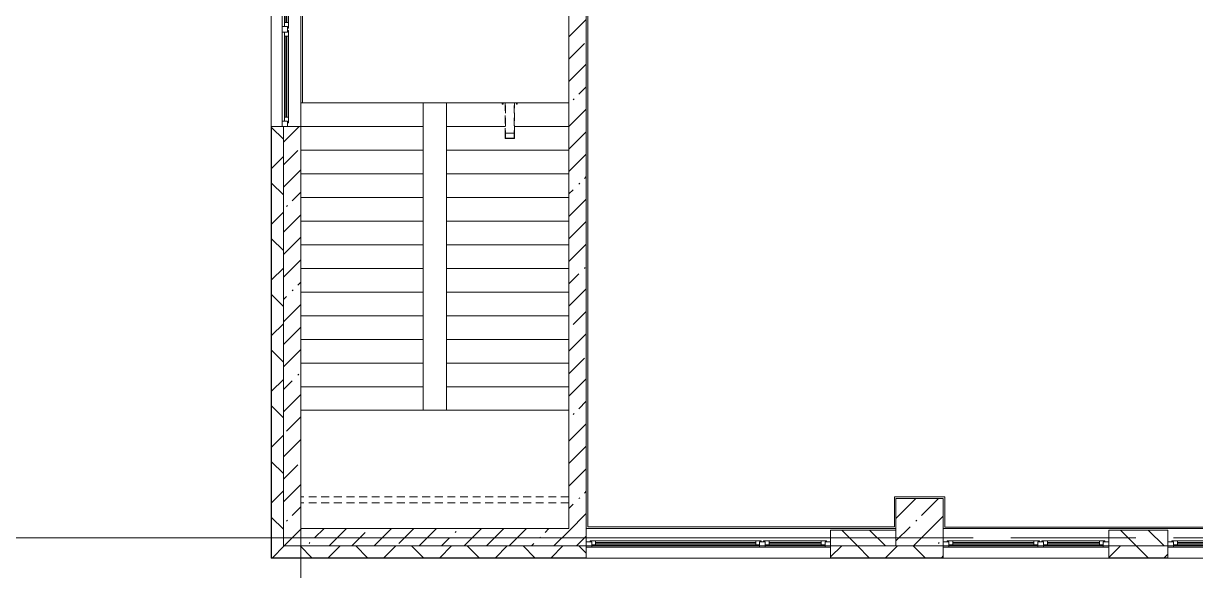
# Model space of a CAD drawing. Header units: millimetres. Extents: x 35378 to 237579, y -8553 to 29000.
# Drawn here: x 104986 to 119855, y -414 to 6530 of the extents above; entities that cross this region are included whole.
import ezdxf

# ---------------------------------------------------------------- set-up
doc = ezdxf.new("R2010")
doc.units = ezdxf.units.MM
doc.linetypes.add('200_ШТРИХ__ш1_п0_6_', pattern=[160, 100, -60])
doc.linetypes.add('Осевая', pattern=[3175, 635, -476.25, 1587.5, -476.25])
for name, color, linetype, lineweight in [('A-DETL-MBND', 7, '200_ШТРИХ__ш1_п0_6_', 9), ('A-GLAZ-2', 7, 'Continuous', 5), ('A-WALL', 7, 'Continuous', 9), ('A-WALL-4', 7, 'Continuous', 5), ('I-WALL-3', 7, 'Continuous', 5), ('S-COLS-1', 7, 'Continuous', 5), ('S-STRS', 7, 'Continuous', 5), ('Оси', 7, 'Continuous', 9), ('Оси-2', 7, 'Осевая', 9)]:
    doc.layers.add(name, color=color, linetype=linetype, lineweight=lineweight)
doc.layers.add('A-FLOR-2', color=7, linetype='Continuous', lineweight=5, true_color=0xaaaaaa)
pattern_1 = [(45, (108394.95, 0), (-353.5534, 353.5534), []), (135, (108394.95, 0), (-353.5534, -353.5534), [])]
pattern_2 = [(45, (108394.95, 0), (-285.123, 285.123), []), (45, (108680.07, 0), (-285.123, 285.123), [504.031, -100.806, 16.764, -84.042])]

# ---------------------------------------------------------------- blocks, each defined once
blk = doc.blocks.new('120_Окно_СКБ_2Ст - 120_Окно_СКБ_2Ст 3100х2500 _мал_ створка слева-2_-22446420-3_5_2_птичка')
at = {"layer": 'A-GLAZ-2'}
for p, q in [((-1550, -127), (-1550, -57)), ((-1550, -57), (-1480, -57)), ((1550, -57), (-1550, -57)), ((-1480, -127), (-1550, -127)), ((-1550, -127), (-1500, -127)), ((-1480, -127), (-1500, -127)), ((-1500, -127), (-1500, -137)), ((-1500, -137), (-700, -137)), ((-700, -137), (-1500, -137)), ((-1480, -57), (-1480, -127)), ((-720, -87), (-1480, -87)), ((-1480, -87), (-1480, -127)), ((-1430, -137), (-1430, -87)), ((-1430, -107), (-770, -107)), ((-770, -117), (-1430, -117)), ((-770, -137), (-770, -87)), ((-720, -127), (-720, -57)), ((-720, -57), (-650, -57)), ((-720, -127), (-720, -87)), ((-650, -127), (-720, -127)), ((-700, -127), (-720, -127)), ((-700, -127), (-670, -127)), ((-700, -137), (-700, -127)), ((-650, -127), (-670, -127)), ((-670, -127), (-670, -137)), ((-670, -137), (1500, -137)), ((1500, -137), (-670, -137)), ((-650, -57), (-650, -127)), ((1480, -87), (-650, -87)), ((-650, -87), (-650, -127)), ((-600, -137), (-600, -87)), ((-600, -107), (1430, -107)), ((1430, -117), (-600, -117)), ((1430, -137), (1430, -87)), ((1480, -127), (1480, -57)), ((1480, -57), (1550, -57)), ((1480, -127), (1480, -87)), ((1550, -127), (1480, -127)), ((1500, -127), (1480, -127)), ((1500, -127), (1550, -127)), ((1500, -137), (1500, -127)), ((1550, -57), (1550, -127))]:
    blk.add_line(p, q, dxfattribs=at)
blk = doc.blocks.new('120_Окно_СКБ_2Ст - 120_Окно_СКБ_2Ст 2100х2500 _мал створка СЛЕВА_-22446485-3_5_2_птичка')
at = {"layer": 'A-GLAZ-2'}
for p, q in [((-1050, -127), (-1050, -57)), ((-1050, -57), (-980, -57)), ((1050, -57), (-1050, -57)), ((-980, -127), (-1050, -127)), ((-1050, -127), (-1000, -127)), ((-980, -127), (-1000, -127)), ((-1000, -127), (-1000, -137)), ((-1000, -137), (-200, -137)), ((-200, -137), (-1000, -137)), ((-980, -57), (-980, -127)), ((-220, -87), (-980, -87)), ((-980, -87), (-980, -127)), ((-930, -137), (-930, -87)), ((-930, -107), (-270, -107)), ((-270, -117), (-930, -117)), ((-270, -137), (-270, -87)), ((-220, -127), (-220, -57)), ((-220, -57), (-150, -57)), ((-220, -127), (-220, -87)), ((-150, -127), (-220, -127)), ((-200, -127), (-220, -127)), ((-200, -127), (-170, -127)), ((-200, -137), (-200, -127)), ((-150, -127), (-170, -127)), ((-170, -127), (-170, -137)), ((-170, -137), (1000, -137)), ((1000, -137), (-170, -137)), ((-150, -57), (-150, -127)), ((980, -87), (-150, -87)), ((-150, -87), (-150, -127)), ((-100, -137), (-100, -87)), ((-100, -107), (930, -107)), ((930, -117), (-100, -117)), ((930, -137), (930, -87)), ((980, -127), (980, -57)), ((980, -57), (1050, -57)), ((980, -127), (980, -87)), ((1050, -127), (980, -127)), ((1000, -127), (980, -127)), ((1000, -127), (1050, -127)), ((1000, -137), (1000, -127)), ((1050, -57), (1050, -127))]:
    blk.add_line(p, q, dxfattribs=at)
blk = doc.blocks.new('120_Окно_СКБ_1Ст - 120_Окно_СКБ_1Ст 900х2500_h_-22445987-3_5_2_птичка')
at = {"layer": 'A-GLAZ-2'}
for p, q in [((-450, -127), (-450, -57)), ((-450, -57), (-380, -57)), ((450, -57), (-450, -57)), ((-380, -127), (-450, -127)), ((-450, -127), (-400, -127)), ((-380, -127), (-400, -127)), ((-400, -127), (-400, -137)), ((-400, -137), (400, -137)), ((400, -137), (-400, -137)), ((-380, -57), (-380, -127)), ((380, -87), (-380, -87)), ((-380, -87), (-380, -127)), ((-330, -137), (-330, -87)), ((-330, -107), (330, -107)), ((330, -117), (-330, -117)), ((330, -137), (330, -87)), ((380, -127), (380, -57)), ((380, -57), (450, -57)), ((380, -127), (380, -87)), ((450, -127), (380, -127)), ((400, -127), (380, -127)), ((400, -127), (450, -127)), ((400, -137), (400, -127)), ((450, -57), (450, -127))]:
    blk.add_line(p, q, dxfattribs=at)
blk = doc.blocks.new('120_Окно_СКБ_2Ст - 120_Окно_СКБ_2Ст 2100х2400 _мал створка справа_-22446225-3_5_2_птичка')
at = {"layer": 'A-GLAZ-2'}
for p, q in [((-1050, -127), (-1050, -57)), ((-1050, -57), (-980, -57)), ((1050, -57), (-1050, -57)), ((-980, -127), (-1050, -127)), ((-1050, -127), (-1000, -127)), ((-980, -127), (-1000, -127)), ((-1000, -127), (-1000, -137)), ((-1000, -137), (170, -137)), ((170, -137), (-1000, -137)), ((-980, -57), (-980, -127)), ((150, -87), (-980, -87)), ((-980, -87), (-980, -127)), ((-930, -137), (-930, -87)), ((-930, -107), (100, -107)), ((100, -117), (-930, -117)), ((100, -137), (100, -87)), ((150, -127), (150, -57)), ((150, -57), (220, -57)), ((150, -127), (150, -87)), ((220, -127), (150, -127)), ((170, -127), (150, -127)), ((170, -127), (200, -127)), ((170, -137), (170, -127)), ((220, -127), (200, -127)), ((200, -127), (200, -137)), ((200, -137), (1000, -137)), ((1000, -137), (200, -137)), ((220, -57), (220, -127)), ((980, -87), (220, -87)), ((220, -87), (220, -127)), ((270, -137), (270, -87)), ((270, -107), (930, -107)), ((930, -117), (270, -117)), ((930, -137), (930, -87)), ((980, -127), (980, -57)), ((980, -57), (1050, -57)), ((980, -127), (980, -87)), ((1050, -127), (980, -127)), ((1000, -127), (980, -127)), ((1000, -127), (1050, -127)), ((1000, -137), (1000, -127)), ((1050, -57), (1050, -127))]:
    blk.add_line(p, q, dxfattribs=at)
blk = doc.blocks.new('Анкер клиновой - Анкер клиновой МКТ В 10-10-16_85-22193208-3_5_2_птичка')
at = {"layer": 'A-DETL-MBND'}
for p, q in [((122191, 13788), (122191, 13784)), ((122207, 13788), (122191, 13788)), ((122191, 13788), (122207, 13788)), ((122194, 13798), (122194, 13784)), ((122204, 13798), (122194, 13798)), ((122194, 13798), (122204, 13798)), ((122204, 13784), (122204, 13798)), ((122207, 13784), (122207, 13788))]:
    blk.add_line(p, q, dxfattribs=at)
blk = doc.blocks.new('ОМ_Труба_ГОСТ 8639-82 - ОМ_Труба_ГОСТ 8639-82-V153-3_5_2_птичка')
at = {"layer": 'A-DETL-MBND'}
for p, q in [((2701, 5520), (2701, 5133)), ((2707, 5070), (2707, 5520)), ((2815, 5070), (2815, 5520)), ((2821, 5133), (2821, 5520)), ((2701, 5075), (2701, 5133)), ((2707, 5133), (2707, 5075)), ((2710, 5138), (2812, 5138)), ((2812, 5135), (2710, 5135)), ((2710, 5073), (2812, 5073)), ((2812, 5070), (2710, 5070)), ((2815, 5075), (2815, 5133)), ((2821, 5133), (2821, 5075))]:
    blk.add_line(p, q, dxfattribs=at)
at = {"layer": 'A-DETL-MBND', "flags": 128}
for points in [[(2701, 5133), (2701, 5134), (2702, 5135), (2703, 5136), (2704, 5137), (2706, 5137), (2708, 5138), (2710, 5138)], [(2710, 5070), (2708, 5070), (2706, 5070), (2704, 5071), (2703, 5072), (2702, 5073), (2701, 5074), (2701, 5075)], [(2710, 5135), (2709, 5135), (2708, 5134), (2708, 5134), (2707, 5134), (2707, 5134), (2707, 5133), (2707, 5133)], [(2707, 5075), (2707, 5074), (2707, 5074), (2707, 5074), (2708, 5073), (2708, 5073), (2709, 5073), (2710, 5073)], [(2812, 5138), (2814, 5138), (2816, 5137), (2817, 5137), (2819, 5136), (2820, 5135), (2820, 5134), (2821, 5133)], [(2815, 5133), (2815, 5133), (2814, 5134), (2814, 5134), (2814, 5134), (2813, 5134), (2812, 5135), (2812, 5135)], [(2821, 5075), (2820, 5074), (2820, 5073), (2819, 5072), (2817, 5071), (2816, 5070), (2814, 5070), (2812, 5070)], [(2812, 5073), (2812, 5073), (2813, 5073), (2814, 5073), (2814, 5074), (2814, 5074), (2815, 5074), (2815, 5075)]]:
    blk.add_lwpolyline(points, dxfattribs=at)
blk = doc.blocks.new('Зашивка приборов отопления37 - Зашивка приборов отопления-33325027-3_5_2_птичка')
at = {"layer": 'A-DETL-MBND'}
for p, q in [((121055, 18487), (124455, 18487)), ((121055, 18412), (124455, 18412))]:
    blk.add_line(p, q, dxfattribs=at)

msp = doc.modelspace()

# ---------------------------------------------------------------- hatches: boundary and pattern name
at = {"layer": 'A-WALL-4'}
h = msp.add_hatch(dxfattribs=at)
h.set_pattern_fill('FP_98', color=256, style=0, pattern_type=2)
h.set_pattern_definition(pattern_1)
h.paths.add_polyline_path([(108134.9, -100), (108284.9, -100), (108284.9, 5220), (108134.9, 5220), (108134.9, 1966.6)])
h.paths.add_polyline_path([(108134.9, 7320), (108284.9, 7320), (108284.9, 8520), (108134.9, 8520), (108134.9, 7751.3)])
h.paths.add_polyline_path([(108284.9, 10820), (108284.9, 12220), (108134.9, 12220), (108134.9, 10820)])
h.paths.add_polyline_path([(108284.9, 13120), (108284.9, 15073), (108134.9, 15073), (108134.9, 13120)])
h = msp.add_hatch(dxfattribs=at)
h.set_pattern_fill('FP_96', color=256, style=0, pattern_type=2)
h.set_pattern_definition([(135, (108394.95, 0), (-176.7767, -176.7767), [])])
h.paths.add_polyline_path([(140092.8, -100), (140504.9, -100), (140504.9, 100), (139277.8, 100), (139277.8, -100)])
h.paths.add_polyline_path([(146384.9, -100), (146384.9, 100), (145817.9, 100), (145817.9, -100)])
h.paths.add_polyline_path([(138377.8, -100), (138377.8, 100), (138204.7, 100), (138204.7, -100), (138228.4, -100)])
h.paths.add_polyline_path([(144753.7, -100), (144917.9, -100), (144917.9, 100), (144364.9, 100), (144364.9, -100)])
h.paths.add_polyline_path([(142004.9, -100), (142264.9, -100), (142264.9, 100), (142004.9, 100), (142004.9, 39.5)])
h.paths.add_polyline_path([(127754.9, -100), (129104.9, -100), (129104.9, 100), (127754.9, 100)])
h.paths.add_polyline_path([(133204.9, -100), (133954.9, -100), (133954.9, 100), (133204.9, 100)])
h.paths.add_polyline_path([(134804.7, -100), (134804.7, 100), (134554.9, 100), (134554.9, -100)])
h.paths.add_polyline_path([(125654.9, -100), (125654.9, 100), (124904.9, 100), (124904.9, -100), (125177.8, -100)])
h.paths.add_polyline_path([(130304.9, -100), (130304.9, 100), (130004.9, 100), (130004.9, -100)])
h.paths.add_polyline_path([(131104.9, -100), (131104.9, 100), (130904.9, 100), (130904.9, -100)])
h.paths.add_polyline_path([(119504.9, -100), (119504.9, 100), (118754.7, 100), (118754.7, -100)])
h.paths.add_polyline_path([(124004.9, -100), (124004.9, 100), (123254.9, 100), (123254.9, -100)])
h.paths.add_polyline_path([(120404.9, -100), (120554.9, -100), (120554.9, 100), (120404.9, 100)])
h.paths.add_polyline_path([(116054.9, -100), (116054.9, 100), (115224.9, 100), (115224.9, -100), (115856, -100)])
h = msp.add_hatch(dxfattribs=at)
h.set_pattern_fill('FP_98', color=256, style=0, pattern_type=2)
h.set_pattern_definition(pattern_1)
h.paths.add_polyline_path([(134804.7, -250), (134804.7, -100), (133204.9, -100), (133204.9, -250), (134554.9, -250)])
h.paths.add_polyline_path([(146705.1, -250), (146705.1, -100), (145817.9, -100), (145817.9, -250), (146618.1, -250)])
h.paths.add_polyline_path([(137604.7, -250), (138377.8, -250), (138377.8, -100), (137604.7, -100)])
h.paths.add_polyline_path([(144917.9, -250), (144917.9, -100), (144364.9, -100), (144364.9, -250), (144753.7, -250)])
h.paths.add_polyline_path([(139277.8, -250), (140504.9, -250), (140504.9, -100), (139277.8, -100)])
h.paths.add_polyline_path([(142004.9, -250), (142264.9, -250), (142264.9, -100), (141404.9, -100), (141404.9, -250), (141957.1, -250)])
h.paths.add_polyline_path([(127974.4, -250), (129104.9, -250), (129104.9, -100), (127754.9, -100), (127754.9, -250)])
h.paths.add_polyline_path([(121154.9, -250), (121154.9, -100), (120404.9, -100), (120404.9, -250), (120516.9, -250)])
h.paths.add_polyline_path([(123254.9, -250), (124004.9, -250), (124004.9, -100), (123254.9, -100)])
h.paths.add_polyline_path([(130904.9, -250), (131104.9, -250), (131104.9, -100), (130004.9, -100), (130004.9, -250), (130770.9, -250)])
h.paths.add_polyline_path([(124904.9, -250), (125654.9, -250), (125654.9, -100), (124904.9, -100)])
h.paths.add_polyline_path([(119504.9, -250), (119504.9, -100), (118754.7, -100), (118754.7, -250)])
h.paths.add_polyline_path([(115224.9, -250), (116654.7, -250), (116654.7, -100), (115224.9, -100)])
h.paths.add_polyline_path([(112124.9, -250), (112124.9, -100), (108134.9, -100), (108134.9, -250), (111195.1, -250)])
at = {"layer": 'I-WALL-3'}
h = msp.add_hatch(dxfattribs=at)
h.set_pattern_fill('FP_94', color=256, style=0, pattern_type=2)
h.set_pattern_definition(pattern_2)
h.paths.add_polyline_path([(108284.9, -100), (108504.9, -100), (108504.9, 5220), (108284.9, 5220), (108284.9, 1966.6)])
h.paths.add_polyline_path([(108504.9, 7320), (108504.9, 7900), (108284.9, 7900), (108284.9, 7320)])
h = msp.add_hatch(dxfattribs=at)
h.set_pattern_fill('FP_94', color=256, style=0, pattern_type=2)
h.set_pattern_definition(pattern_2)
h.paths.add_polyline_path([(112124.9, -100), (112124.9, 7900), (111904.9, 7900), (111904.9, -100)])
h = msp.add_hatch(dxfattribs=at)
h.set_pattern_fill('FP_94', color=256, style=0, pattern_type=2)
h.set_pattern_definition(pattern_2)
h.paths.add_polyline_path([(111904.9, -100), (111904.9, 120), (108504.9, 120), (108504.9, -100), (111195.1, -100)])
at = {"layer": 'S-COLS-1'}
h = msp.add_hatch(dxfattribs=at)
h.set_pattern_fill('FP_94', color=256, style=0, pattern_type=2)
h.set_pattern_definition(pattern_2)
h.paths.add_polyline_path([(116654.9, -100), (116654.9, 500), (116054.9, 500), (116054.9, -100)])

# ---------------------------------------------------------------- linework, layer by layer
at = {"layer": 'A-FLOR-2'}
for p, q in [((108524.9, 7659), (108524.9, 5520)), ((112144.9, 7680), (112144.9, 140.5)), ((108504.9, 5520), (111904.9, 5520)), ((116034.9, 140.5), (116034.9, 520.5)), ((116034.9, 520.5), (116674.9, 520.5)), ((116674.9, 520.5), (116674.9, 135.5)), ((112144.9, 140.5), (116034.9, 140.5)), ((116674.9, 135.5), (120539.9, 135.5))]:
    msp.add_line(p, q, dxfattribs=at)
at = {"layer": 'A-WALL'}
for p, q in [((108131.9, 5220), (108131.9, -253)), ((108134.9, 5220), (108134.9, -250)), ((108284.9, -100), (108284.9, 5220)), ((115224.9, -100), (116054.9, -100)), ((118754.7, -100), (119504.9, -100)), ((108131.9, -253), (112124.9, -253)), ((108134.9, -250), (112124.9, -250)), ((115224.9, -250), (116654.7, -250)), ((115224.9, -253), (116654.7, -253)), ((118754.7, -250), (119504.9, -250)), ((118754.7, -253), (119504.9, -253))]:
    msp.add_line(p, q, dxfattribs=at)
at = {"layer": 'A-WALL-4'}
for p, q in [((108126.9, 14772.9), (108126.9, -258)), ((108284.9, 5220), (108126.9, 5220)), ((116054.9, 100), (115224.9, 100)), ((115224.9, 100), (115224.9, -258)), ((116054.9, -100), (116054.9, 100)), ((119504.9, 100), (118754.7, 100)), ((118754.7, 100), (118754.7, -258)), ((119504.9, -258), (119504.9, 100)), ((115224.9, -100), (108284.9, -100)), ((112124.9, -258), (112124.9, -100)), ((116654.7, -100), (116054.9, -100)), ((116654.7, -258), (116654.7, -100)), ((116654.9, -100), (118754.7, -100)), ((119504.9, -100), (120404.9, -100)), ((123254.9, -258), (108126.9, -258))]:
    msp.add_line(p, q, dxfattribs=at)
at = {"layer": 'I-WALL-3'}
for p, q in [((108504.9, 120), (108504.9, 7680)), ((111904.9, 7680), (111904.9, 120)), ((112124.9, -100), (112124.9, 7700)), ((108504.9, 5220), (108284.9, 5220)), ((111904.9, 120), (108504.9, 120)), ((112124.9, 120), (116054.9, 120)), ((116654.9, 120), (120554.9, 120))]:
    msp.add_line(p, q, dxfattribs=at)
at = {"layer": 'S-COLS-1'}
for p, q in [((116654.9, 500), (116054.9, 500)), ((116054.9, 500), (116054.9, 100)), ((116654.9, -100), (116654.9, 500)), ((116054.9, 100), (116054.9, -100)), ((116054.9, -100), (116654.9, -100))]:
    msp.add_line(p, q, dxfattribs=at)
at = {"layer": 'S-STRS'}
for p, q in [((108504.9, 5520), (110054.9, 5520)), ((110054.9, 5220), (110054.9, 5520)), ((110354.9, 5520), (110354.9, 5220)), ((108504.9, 5220), (110054.9, 5220)), ((108504.9, 5220), (110054.9, 5220)), ((110054.9, 4920), (110054.9, 5220)), ((110354.9, 5220), (110354.9, 4920)), ((111099.3, 5220), (110354.9, 5220)), ((111099.3, 5220), (110354.9, 5220)), ((111904.9, 5220), (111212, 5220)), ((111904.9, 5220), (111212, 5220)), ((108504.9, 4920), (110054.9, 4920)), ((108504.9, 4920), (110054.9, 4920)), ((110054.9, 4620), (110054.9, 4920)), ((110354.9, 4920), (110354.9, 4620)), ((111904.9, 4920), (110354.9, 4920)), ((111904.9, 4920), (110354.9, 4920)), ((108504.9, 4620), (110054.9, 4620)), ((108504.9, 4620), (110054.9, 4620)), ((110054.9, 4320), (110054.9, 4620)), ((110354.9, 4620), (110354.9, 4320)), ((111904.9, 4620), (110354.9, 4620)), ((111904.9, 4620), (110354.9, 4620)), ((108504.9, 4320), (110054.9, 4320)), ((108504.9, 4320), (110054.9, 4320)), ((110054.9, 4020), (110054.9, 4320)), ((110354.9, 4320), (110354.9, 4020)), ((111904.9, 4320), (110354.9, 4320)), ((111904.9, 4320), (110354.9, 4320)), ((108504.9, 4020), (110054.9, 4020)), ((108504.9, 4020), (110054.9, 4020)), ((110054.9, 3720), (110054.9, 4020)), ((110354.9, 4020), (110354.9, 3720)), ((111904.9, 4020), (110354.9, 4020)), ((111904.9, 4020), (110354.9, 4020)), ((108504.9, 3720), (110054.9, 3720)), ((108504.9, 3720), (110054.9, 3720)), ((110054.9, 3420), (110054.9, 3720)), ((110354.9, 3720), (110354.9, 3420)), ((111904.9, 3720), (110354.9, 3720)), ((111904.9, 3720), (110354.9, 3720)), ((108504.9, 3420), (110054.9, 3420)), ((108504.9, 3420), (110054.9, 3420)), ((110054.9, 3120), (110054.9, 3420)), ((110354.9, 3420), (110354.9, 3120)), ((111904.9, 3420), (110354.9, 3420)), ((111904.9, 3420), (110354.9, 3420)), ((108504.9, 3120), (110054.9, 3120)), ((108504.9, 3120), (110054.9, 3120)), ((110054.9, 2820), (110054.9, 3120)), ((110354.9, 3120), (110354.9, 2820)), ((111904.9, 3120), (110354.9, 3120)), ((111904.9, 3120), (110354.9, 3120)), ((108504.9, 2820), (110054.9, 2820)), ((108504.9, 2820), (110054.9, 2820)), ((110054.9, 2520), (110054.9, 2820)), ((110354.9, 2820), (110354.9, 2520)), ((111904.9, 2820), (110354.9, 2820)), ((111904.9, 2820), (110354.9, 2820)), ((108504.9, 2520), (110054.9, 2520)), ((108504.9, 2520), (110054.9, 2520)), ((110054.9, 2220), (110054.9, 2520)), ((110354.9, 2520), (110354.9, 2220)), ((111904.9, 2520), (110354.9, 2520)), ((111904.9, 2520), (110354.9, 2520)), ((108504.9, 2220), (110054.9, 2220)), ((108504.9, 2220), (110054.9, 2220)), ((110054.9, 1920), (110054.9, 2220)), ((110354.9, 2220), (110354.9, 1920)), ((111904.9, 2220), (110354.9, 2220)), ((111904.9, 2220), (110354.9, 2220)), ((108504.9, 1920), (110054.9, 1920)), ((108504.9, 1920), (110054.9, 1920)), ((110054.9, 1620), (110054.9, 1920)), ((110354.9, 1920), (110354.9, 1620)), ((111904.9, 1920), (110354.9, 1920)), ((111904.9, 1920), (110354.9, 1920)), ((108504.9, 1620), (110054.9, 1620)), ((108504.9, 1620), (110054.9, 1620)), ((110354.9, 1620), (110054.9, 1620)), ((111904.9, 1620), (110354.9, 1620)), ((111904.9, 1620), (110354.9, 1620))]:
    msp.add_line(p, q, dxfattribs=at)
at = {"layer": 'Оси'}
for p, q in [((108504.9, 5439), (108504.9, 15380)), ((108504.9, -4552.8), (108504.9, 5388.2)), ((103899.4, 0), (116399.4, 0))]:
    msp.add_line(p, q, dxfattribs=at)
at = {"layer": 'Оси-2'}
for p, q in [((108504.9, 5388.2), (108504.9, 5439)), ((116399.4, 0), (134654.9, 0))]:
    msp.add_line(p, q, dxfattribs=at)

# ---------------------------------------------------------------- block references
at = {"layer": 'A-DETL-MBND', "rotation": 180}
for name, p in [('Анкер клиновой - Анкер клиновой МКТ В 10-10-16_85-22193208-3_5_2_птичка', (233265.1, 19304)), ('Анкер клиновой - Анкер клиновой МКТ В 10-10-16_85-22193208-3_5_2_птичка', (233445.1, 19304)), ('Зашивка приборов отопления37 - Зашивка приборов отопления-33325027-3_5_2_птичка', (232959.9, 18932.5))]:
    msp.add_blockref(name, p, dxfattribs=at)
at = {"layer": 'A-DETL-MBND'}
msp.add_blockref('ОМ_Труба_ГОСТ 8639-82 - ОМ_Труба_ГОСТ 8639-82-V153-3_5_2_птичка', (108394.9, 0), dxfattribs=at)
at = {"layer": 'A-GLAZ-2'}
for name, p, rotation in [('120_Окно_СКБ_2Ст - 120_Окно_СКБ_2Ст 2100х2400 _мал створка справа_-22446225-3_5_2_птичка', (108209.9, 6270), 89.99999999999991), ('120_Окно_СКБ_2Ст - 120_Окно_СКБ_2Ст 3100х2500 _мал_ створка слева-2_-22446420-3_5_2_птичка', (113674.9, -175), 180), ('120_Окно_СКБ_2Ст - 120_Окно_СКБ_2Ст 2100х2500 _мал створка СЛЕВА_-22446485-3_5_2_птичка', (117704.7, -175), 180), ('120_Окно_СКБ_1Ст - 120_Окно_СКБ_1Ст 900х2500_h_-22445987-3_5_2_птичка', (119954.9, -175), 180)]:
    msp.add_blockref(name, p, dxfattribs=dict(at, rotation=rotation))

doc.saveas('drawing.dxf')
